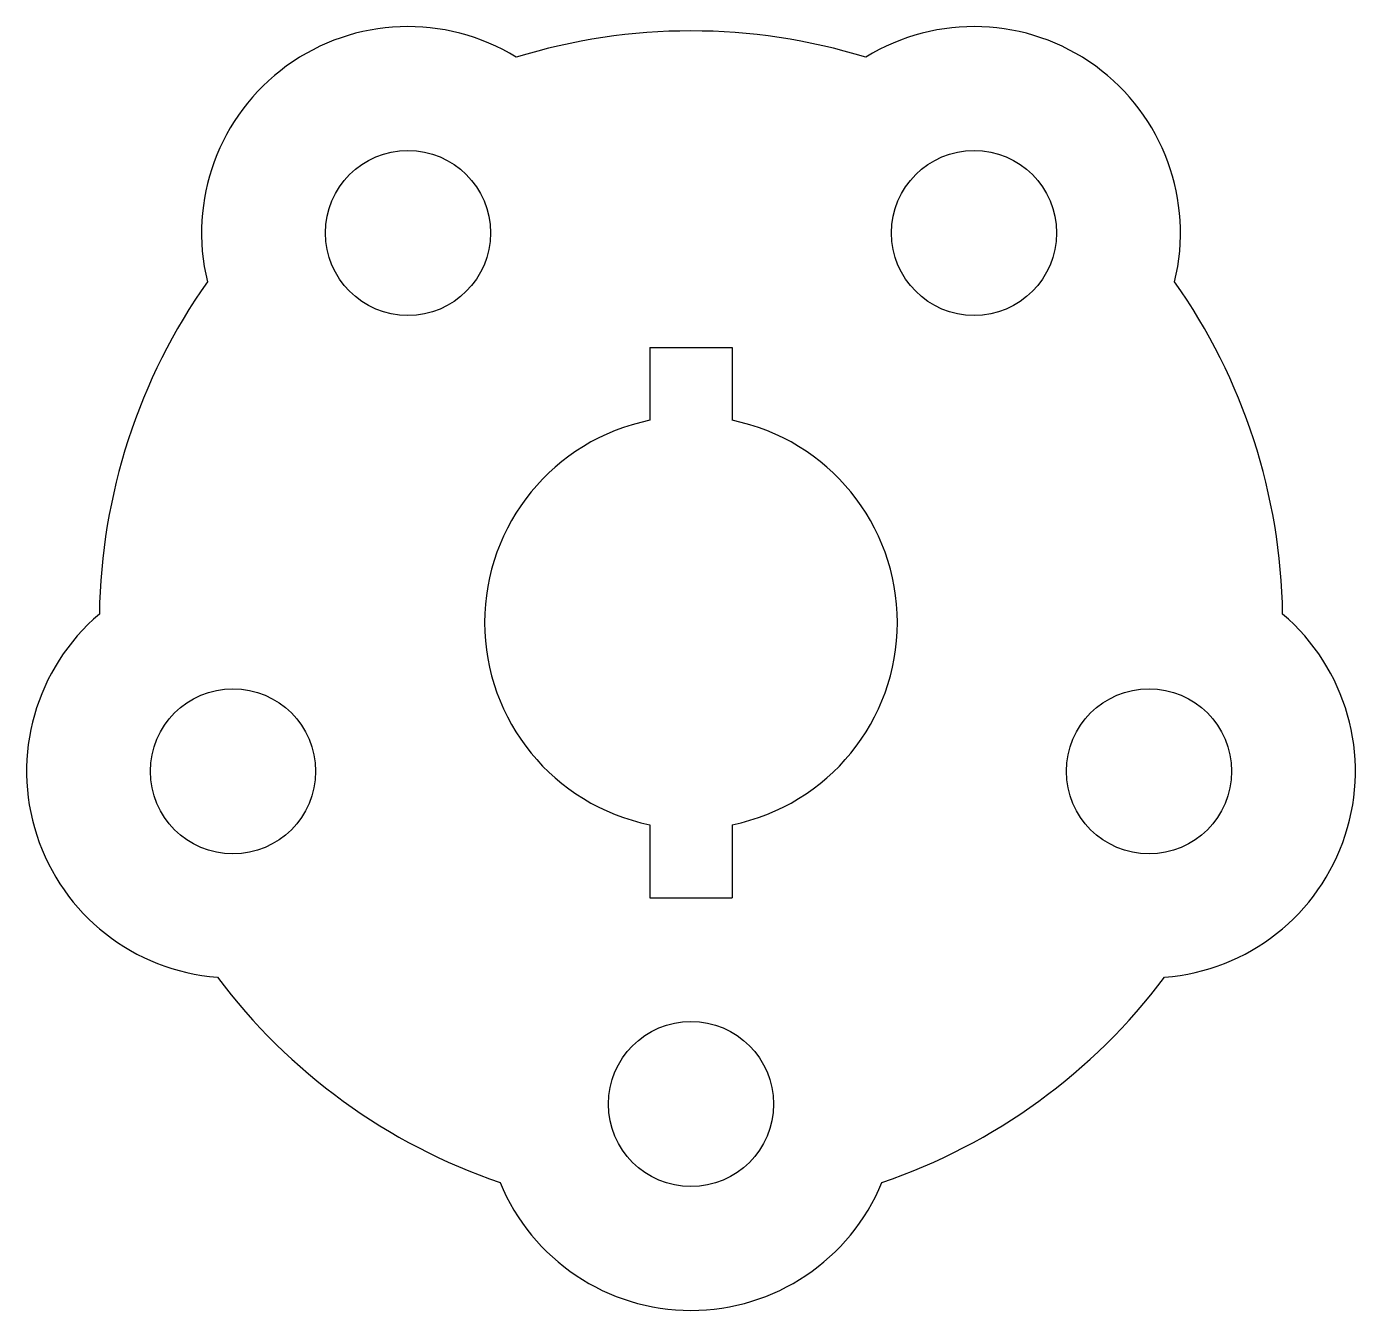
# Model space of a CAD drawing. Header units: centimetres. Extents: x -48.3 to 48.3, y 0 to 93.3.
import ezdxf

# ---------------------------------------------------------------- set-up
doc = ezdxf.new("R2010")
doc.units = ezdxf.units.CM

msp = doc.modelspace()

# ---------------------------------------------------------------- linework, layer by layer
at = {"lineweight": 30}
for p, q in [((-3, 70), (3, 70)), ((-3, 70), (-3, 64.697)), ((3, 70), (3, 64.697)), ((-3, 35.303), (-3, 30)), ((3, 35.303), (3, 30)), ((-3, 30), (3, 30))]:
    msp.add_line(p, q, dxfattribs=at)
for centre in [(-20.572, 78.316), (20.572, 78.316), (-33.287, 39.184), (33.287, 39.184), (0, 15)]:
    msp.add_circle(centre, 6, dxfattribs=at)
for centre, radius, start, end in [((-20.572, 78.316), 15, 58.33368, 193.66632), ((0, 50), 43, 72.82445, 107.17555), ((20.572, 78.316), 15, 346.33368, 121.66632), ((0, 50), 43, 144.82445, 179.17555), ((0, 50), 43, 0.82445, 35.17555), ((0, 50), 15, 101.53696, 258.46304), ((0, 50), 15, 281.53696, 78.46304), ((-33.287, 39.184), 15, 130.33368, 265.66632), ((33.287, 39.184), 15, 274.33368, 49.66632), ((0, 50), 43, 216.82445, 251.17555), ((0, 50), 43, 288.82445, 323.17555), ((0, 15), 15, 202.33368, 337.66632)]:
    msp.add_arc(centre, radius, start, end, dxfattribs=at)

doc.saveas('drawing.dxf')
